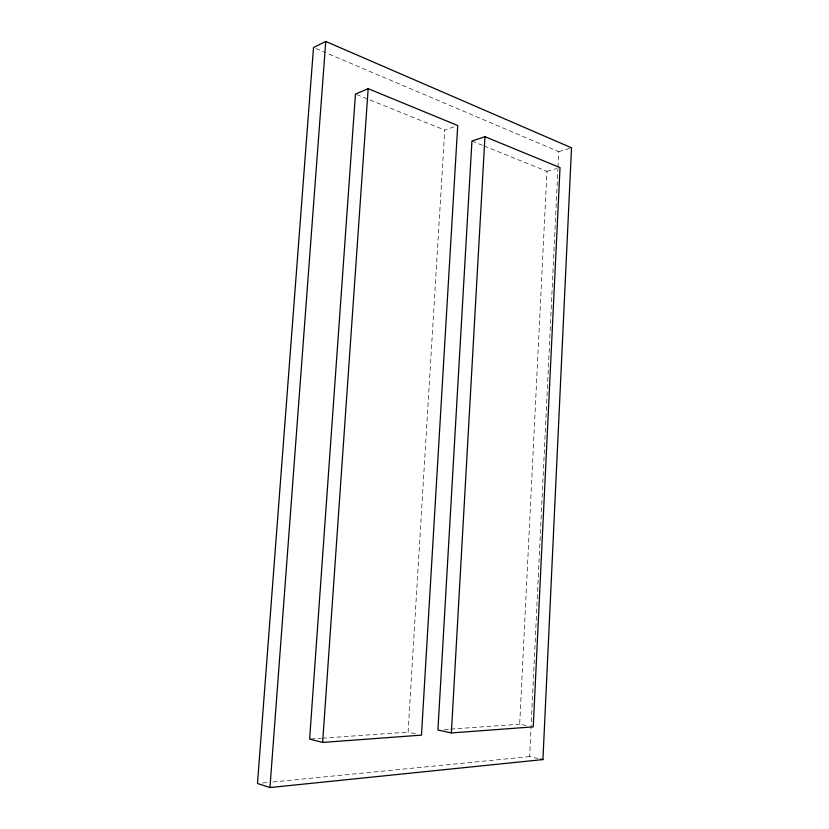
<?xml version="1.0" encoding="UTF-8"?>
<svg xmlns="http://www.w3.org/2000/svg" width="829" height="829" viewBox="0 0 829 829"><rect width="100%" height="100%" fill="white"/><g stroke="black" fill="none" stroke-linecap="round" stroke-linejoin="round"><path stroke-width="0.62" stroke-dasharray="4.14 3.11" d="M525.855 725.427L519.69 724.214L546.953 171.344L483.846 145.883M538.094 758.504L529.648 756.608L557.938 168.453M558 167.157L558.746 151.645L326.605 53.066M415.391 733.758L408.096 732.111L444.738 130.101L455.359 126.35M558.746 151.645L571.513 147.811M546.953 171.344L556.466 168.608M262.627 782.99L267.757 782.483M272.896 781.975L529.648 756.608M310.896 738.981L321.134 738.256M322.408 738.173L408.096 732.111M444.303 729.541L449.411 729.188M450.696 729.095L519.69 724.214M356.636 94.568L444.738 130.101M471.939 141.075L482.654 145.407M315.89 48.517L325.414 52.559"/><path stroke-width="1.24" d="M542.922 759.582L571.513 147.811L325.766 41.45L313.507 47.502L257.487 783.498L269.953 787.55L542.922 759.582L540.508 759.043M451.359 732.929L484.965 136.712L560.031 167.593L533.244 726.878L451.359 732.929L437.919 729.997L471.939 141.075L484.965 136.712M322.626 742.432L368.169 88.682L457.722 125.511L421.474 735.126L322.626 742.432L309.621 739.074L355.444 94.081L368.169 88.682M269.953 787.55L325.766 41.45"/></g></svg>
